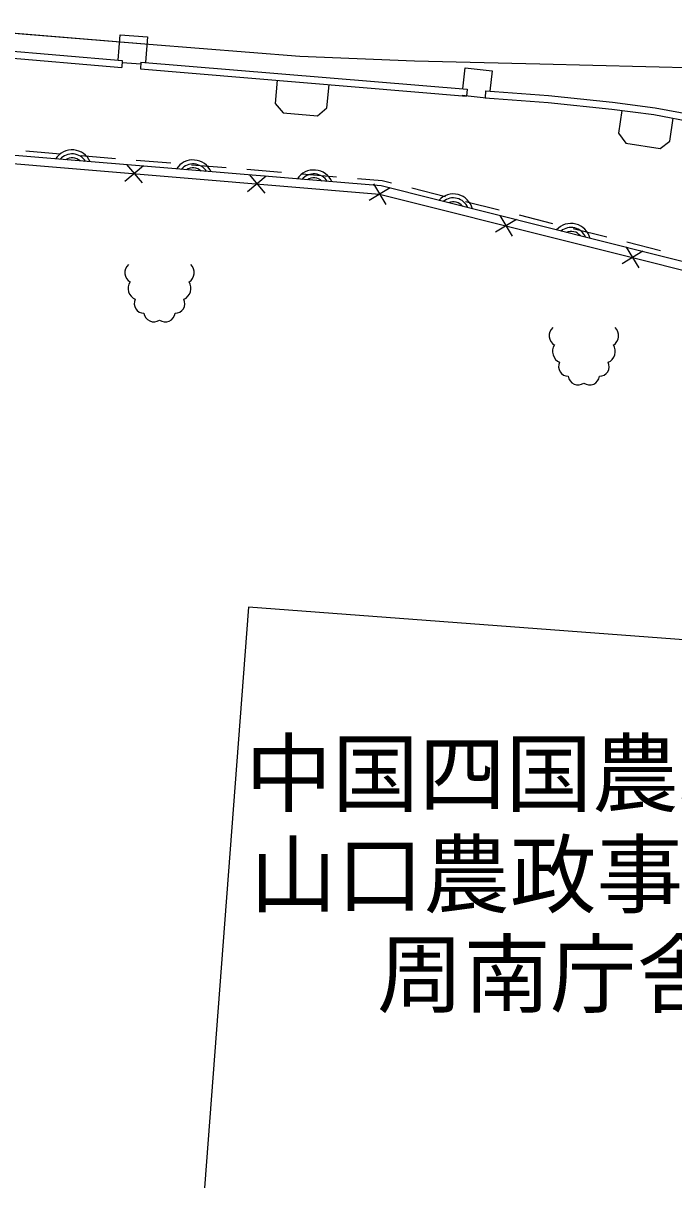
# Model space of a CAD drawing. Units: millimetres, scale not verified. Extents: x 40000 to 680000, y 20000 to 380000.
# Drawn here: x 380808 to 399575, y 245402 to 278981 of the extents above; entities that cross this region are included whole.
import ezdxf
from ezdxf.enums import TextEntityAlignment as Align

# ---------------------------------------------------------------- set-up
doc = ezdxf.new("R2010")
doc.units = ezdxf.units.MM
doc.header["$LTSCALE"] = 1000
for name, color, linetype, lineweight in [('M-BGD', 7, 'Continuous', 25), ('M-BMK-HTXT', 7, 'Continuous', 13), ('M-STR-STRC', 7, 'Continuous', 25)]:
    doc.layers.add(name, color=color, linetype=linetype, lineweight=lineweight)
doc.styles.add('ＭＳ ゴシック', font='')
doc.styles.get('ＭＳ ゴシック').set_extended_font_data('MS Gothic')

msp = doc.modelspace()

# ---------------------------------------------------------------- linework, layer by layer
at = {"layer": 'M-BGD'}
for p, q in [((377150, 278461), (383666, 277904)), ((383549, 277914), (383607, 278652)), ((377131, 278261), (383649, 277704)), ((383666, 277904), (383649, 277704)), ((384199, 277799), (383661, 277841)), ((384204, 277864), (384187, 277665)), ((384204, 277864), (393616, 277079)), ((384187, 277665), (393599, 276880)), ((393493, 277089), (393562, 277694)), ((393616, 277079), (393599, 276880)), ((394147, 277033), (394132, 276834)), ((381877, 275208), (380880, 275291)), ((383471, 275076), (382475, 275159)), ((385066, 274944), (384069, 275027)), ((384276, 274869), (383742, 274417)), ((383783, 274910), (384235, 274376)), ((386661, 274812), (385664, 274894)), ((388255, 274680), (387258, 274762)), ((387816, 274575), (387282, 274122)), ((387323, 274616), (387775, 274081)), ((389850, 274547), (388853, 274630)), ((391159, 274439), (390448, 274498)), ((390910, 274355), (391269, 273754)), ((391436, 274369), (391159, 274439)), ((391390, 274234), (390789, 273874)), ((392988, 273980), (392018, 274223)), ((394540, 273591), (393570, 273834)), ((394557, 273440), (394917, 272840)), ((396092, 273201), (395122, 273445)), ((395037, 273320), (394437, 272960)), ((397644, 272812), (396674, 273055)), ((399196, 272422), (398226, 272666)), ((398684, 272405), (398084, 272046)), ((398204, 272526), (398564, 271925)), ((387305, 262141), (386041, 245402))]:
    msp.add_line(p, q, dxfattribs=at)
for points in [[(383607, 278652), (384394, 278591), (384336, 277853)], [(393562, 277694), (394340, 277606), (394274, 277024)], [(388135, 277336), (388076, 276672), (388303, 276401), (389299, 276312), (389571, 276539), (389630, 277211)], [(394147, 277033), (395967, 276896), (397811, 276707), (399037, 276546), (400247, 276318), (401457, 276019), (402628, 275678), (403516, 275387)], [(394252, 276825), (394250, 276809), (393471, 276898)], [(394132, 276834), (395949, 276697), (397788, 276509), (399005, 276348), (400204, 276122), (401405, 275826), (402569, 275487), (403453, 275197)], [(398081, 276470), (397981, 275808), (398191, 275524), (399180, 275375), (399465, 275585), (399564, 276243)], [(406222, 257209), (406538, 261564), (405947, 262204), (403434, 262397), (403952, 268903), (402220, 271509), (391134, 274290), (376832, 275476)], [(376928, 275231), (391090, 274054), (402031, 271311), (403687, 268779), (403331, 264282)], [(404690, 248146), (405628, 260766), (387305, 262141)]]:
    msp.add_lwpolyline(points, dxfattribs=at)
for centre, radius, start, end in [((382217, 274762), 567, 23.3334, 147.1884), ((382217, 274762), 453, 31.2928, 139.229), ((382217, 274762), 340, 46.9181, 123.6036), ((385705, 274473), 567, 23.3334, 147.1884), ((385705, 274473), 453, 31.2928, 139.229), ((385705, 274473), 340, 46.9181, 123.6036), ((389193, 274184), 567, 23.3334, 147.1884), ((389193, 274184), 453, 31.2928, 139.229), ((389193, 274184), 340, 46.9181, 123.6036), ((393217, 273493), 567, 13.9873, 137.8424), ((393217, 273493), 453, 21.9467, 129.883), ((393217, 273493), 340, 37.5721, 114.2576), ((396612, 272641), 567, 13.9873, 137.8424), ((396612, 272641), 453, 21.9467, 129.883), ((396612, 272641), 340, 37.5721, 114.2576), ((384055, 271791), 316, 132.9454, 238.4758), ((385425, 271791), 316, 301.5242, 47.0546), ((384175, 271335), 341, 146.7295, 246.669), ((385305, 271335), 341, 293.331, 33.2705), ((384285, 270897), 275, 152.9691, 271.0416), ((385195, 270897), 275, 268.9584, 27.0309), ((384577, 270662), 290, 187.797, 304.278), ((384905, 270657), 287, 234.9263, 352.9987), ((396299, 269973), 316, 132.9454, 238.4758), ((397669, 269973), 316, 301.5242, 47.0546), ((396419, 269517), 341, 146.7295, 246.669), ((397549, 269517), 341, 293.331, 33.2705), ((396529, 269079), 275, 152.9691, 271.0416), ((397439, 269079), 275, 268.9584, 27.0309), ((396821, 268843), 290, 187.797, 304.278), ((397149, 268839), 287, 234.9263, 352.9987)]:
    msp.add_arc(centre, radius, start, end, dxfattribs=at)
at = {"layer": 'M-STR-STRC'}
for points in [[(407083, 276605), (405501, 277093), (403979, 277386), (402297, 277598), (400303, 277688), (395708, 277801), (392095, 277886), (388789, 278022), (384427, 278374), (376969, 278981)], [(407083, 276605), (405501, 277093), (403979, 277386), (402297, 277598), (400303, 277688), (395708, 277801), (392095, 277886), (388789, 278022), (384427, 278374), (378168, 278883)]]:
    msp.add_lwpolyline(points, dxfattribs=at)

# ---------------------------------------------------------------- texts
at = {"layer": 'M-BMK-HTXT', "style": 'ＭＳ ゴシック'}
for s, p in [('中国四国農政局', (395971, 258266)), ('山口農政事務所', (396099, 255351)), ('周南庁舎', (396014, 252479))]:
    msp.add_text(s, height=1833, dxfattribs=at).set_placement(p, align=Align.TOP_CENTER)

doc.saveas('drawing.dxf')
